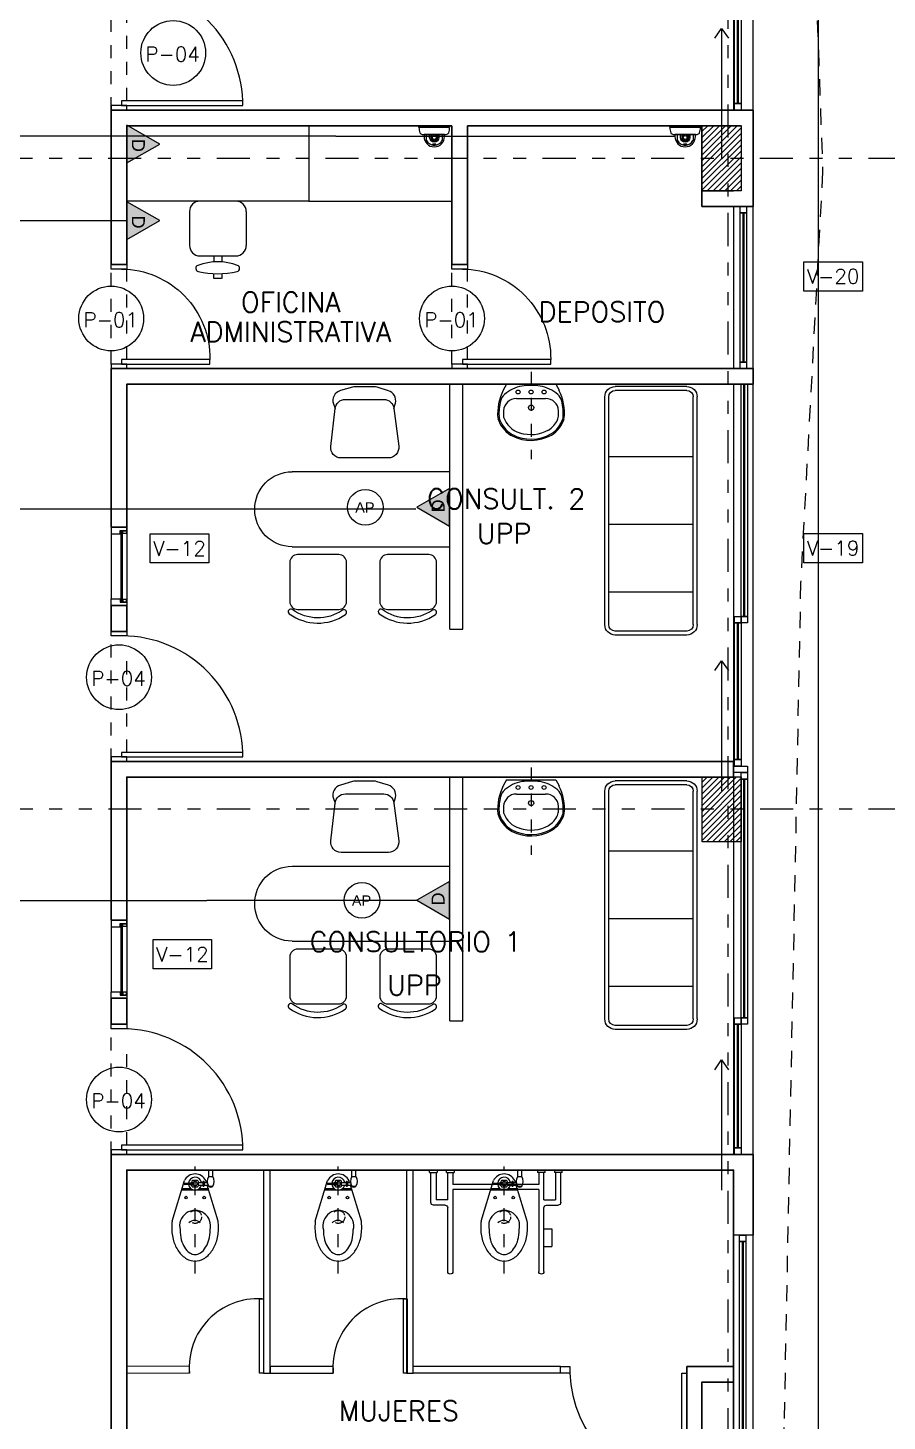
# Model space of a CAD drawing. Header units: millimetres. Extents: x 2056 to 4470, y 1400 to 3101.
# Drawn here: x 2177.73 to 2184.34, y 1528.61 to 1539.32 of the extents above; entities that cross this region are included whole.
import ezdxf
from ezdxf.enums import TextEntityAlignment as Align

# ---------------------------------------------------------------- set-up
doc = ezdxf.new("R2010")
doc.units = ezdxf.units.MM
for name, pattern in [('DASHED', [0.75, 0.5, -0.25]), ('DIVIDE', [31.75, 12.7, -6.35, 0, -6.35, 0, -6.35]), ('HIDDEN', [9.525, 6.35, -3.175]), ('HIDDEN2', [0.1875, 0.125, -0.0625])]:
    doc.linetypes.add(name, pattern=pattern)
for name, color, linetype in [('0-PROYECCION', 8, 'HIDDEN2'), ('A-253', 253, 'Continuous'), ('A-ANNO-DIMS-GRID', 195, 'Continuous'), ('A-ANNO-DOOR', 134, 'Continuous'), ('A-ANNO-GLAZ', 124, 'Continuous'), ('A-ANNO-TEXT', 190, 'Continuous'), ('A-COLS', 6, 'Continuous'), ('A-COLS-HTCH', 8, 'Continuous'), ('A-DOOR', 154, 'Continuous'), ('A-FURN', 252, 'Continuous'), ('A-FURN-FIXD', 8, 'Continuous'), ('A-GLAZ', 5, 'Continuous'), ('A-GRID-COLS', 75, 'DIVIDE'), ('A-PROY', 15, 'HIDDEN'), ('A-WALL-SILL', 205, 'Continuous'), ('AreasTrabajo', 90, 'Continuous'), ('Cableado', 134, 'Continuous'), ('Camara', 11, 'Continuous')]:
    doc.layers.add(name, color=color, linetype=linetype)
doc.layers.add('A-WALL', color=16, linetype='Continuous', lineweight=30)
doc.styles.add('COTAS', font='romans.shx', dxfattribs={"width": 0.7})
doc.styles.add('NUEVO', font='SIMPLEX')
doc.styles.add('ROMANS', font='romans')
doc.styles.get("Standard").update_dxf_attribs({"font": 'arial.ttf'})
doc.dimstyles.new('DIM75', dxfattribs={"dimtxt": 0.15, "dimasz": 0.075, "dimexe": 0, "dimexo": 0, "dimgap": 0.075, "dimtad": 1, "dimzin": 1, "dimdsep": 46, "dimtxsty": 'COTAS', "dimblk": 'ARCHTICK', "dimcen": 0, "dimse1": 1, "dimse2": 1, "dimclrd": 8, "dimclre": 8, "dimclrt": 54, "dimaunit": 1, "dimazin": 0, "dimtfac": 1, "dimtix": 1, "dimtmove": 1, "dimatfit": 3, "dimldrblk": 'DOT', "dimfxl": 1, "dimtvp": 1.75, "dimtolj": 1, "dimtzin": 4, "dimarcsym": 0})

# ---------------------------------------------------------------- blocks, each defined once
blk = doc.blocks.new('Lnov734p')
for p, q in [((-0.19, 0), (-0.215, -0.046)), ((-0.19, 0), (0.19, 0)), ((0.19, 0), (0.215, -0.046)), ((-0.112, -0.11), (0.112, -0.11)), ((-0.158, -0.391), (-0.146, -0.397)), ((-0.153, -0.382), (-0.142, -0.388))]:
    blk.add_line(p, q)
for centre, radius in [((-0.1, -0.06), 0.015), ((0, -0.06), 0.015), ((0.1, -0.06), 0.015), ((0, -0.18), 0.02)]:
    blk.add_circle(centre, radius)
for centre, radius, start, end in [((0.14, -0.225), 0.397, 153.2366, 185.1908), ((-0.139, -0.155), 0.1, 131.0686, 165.7987), ((-0.018, -0.293), 0.284, 100.6374, 131.0686), ((0, -0.586), 0.576, 82.9944, 97.0056), ((0.018, -0.293), 0.284, 48.9314, 79.3626), ((0.139, -0.155), 0.1, 14.2013, 48.9314), ((-0.14, -0.225), 0.397, 354.8092, 26.7634), ((0.14, -0.225), 0.387, 165.7987, 183.085), ((-0.112, -0.21), 0.1, 90, 176.5875), ((0.14, -0.225), 0.352, 176.5875, 184.6254), ((0.112, -0.21), 0.1, 3.4125, 90), ((-0.14, -0.225), 0.352, 358.2317, 3.4125), ((-0.14, -0.225), 0.387, 354.8092, 14.2013), ((-0.04, -0.2), 0.224, 196.2861, 238.2877), ((-0.147, -0.24), 0.1, 183.085, 200.7802), ((-0.04, -0.2), 0.214, 200.7802, 238.2877), ((-0.04, -0.2), 0.179, 197.3522, 254.7067), ((0.04, -0.2), 0.179, 301.7123, 335.4879), ((0.04, -0.2), 0.214, 301.7123, 343.7139), ((0.04, -0.2), 0.224, 301.7123, 343.7139), ((0.112, -0.233), 0.1, 335.4879, 358.2317), ((0, -0.111), 0.321, 242.8748, 299.3617), ((0, -0.111), 0.311, 242.8748, 299.3617), ((0, -0.111), 0.276, 251.4503, 299.3617)]:
    blk.add_arc(centre, radius, start, end)
at = {"layer": 'A-PROY', "ltscale": 0.01}
blk.add_lwpolyline([(0, 0.095), (0, -0.577)], dxfattribs=at)
blk = doc.blocks.new('CAMIL')
for p, q in [((-0.08, 0.355), (-1.83, 0.355)), ((-0.08, 0.325), (-1.83, 0.325)), ((-1.37, -0.325), (-1.37, 0.325)), ((-0.85, -0.325), (-0.85, 0.325)), ((-0.33, -0.325), (-0.33, 0.325)), ((-1.91, -0.275), (-1.91, 0.275)), ((-1.88, -0.275), (-1.88, 0.275)), ((-0.03, -0.275), (-0.03, 0.275)), ((0, -0.275), (0, 0.275)), ((-0.08, -0.325), (-1.83, -0.325)), ((-0.08, -0.355), (-1.83, -0.355))]:
    blk.add_line(p, q)
for centre, radius, start, end in [((-1.83, 0.275), 0.08, 90, 180), ((-1.83, 0.275), 0.05, 90, 180), ((-0.08, 0.275), 0.08, 0, 90), ((-0.08, 0.275), 0.05, 0, 90), ((-1.83, -0.275), 0.08, 180, 270), ((-1.83, -0.275), 0.05, 180, 270), ((-0.08, -0.275), 0.05, 270, 0), ((-0.08, -0.275), 0.08, 270, 0)]:
    blk.add_arc(centre, radius, start, end)
blk = doc.blocks.new('ESBOX')
for p, q in [((0, 0), (0, 1.212)), ((0.575, 1.212), (0.575, 0)), ((0.575, 0), (0, 0))]:
    blk.add_line(p, q)
for points, elevation in [([(0.636, 1.17, -0.414214), (0.696, 1.23), (0.997, 1.23, -0.414214), (1.057, 1.17), (1.057, 0.854, -0.414214), (0.997, 0.794), (0.696, 0.794, -0.414214), (0.636, 0.854)], -0.455), ([(1.096, 0.802, -1), (1.063, 0.825, 0.321147), (1.058, 1.21, -1), (1.09, 1.234, -0.321147)], -0.455), ([(-0.557, 0.652), (-0.557, 0.508, 0.378723), (-0.487, 0.429), (-0.197, 0.393, 0.450618), (-0.107, 0.472), (-0.107, 0.836, 0.448183), (-0.196, 0.915), (-0.486, 0.882, 0.381041), (-0.557, 0.803)], -1.049), ([(0.636, 0.478, -0.414214), (0.696, 0.538), (0.997, 0.538, -0.414214), (1.057, 0.478), (1.057, 0.162, -0.414214), (0.997, 0.102), (0.696, 0.102, -0.414214), (0.636, 0.162)], -0.455), ([(1.096, 0.11, -1), (1.063, 0.133, 0.321147), (1.058, 0.519, -1), (1.09, 0.542, -0.321147)], -0.455)]:
    blk.add_lwpolyline(points, format="xyb", close=True, dxfattribs=dict(elevation=elevation))
at = {"elevation": -1.049}
blk.add_lwpolyline([(-0.487, 0.429), (-0.529, 0.418, -0.396228), (-0.624, 0.472), (-0.651, 0.559, -0.075881), (-0.655, 0.583), (-0.655, 0.726, -0.070116), (-0.652, 0.748), (-0.625, 0.841, -0.429508), (-0.522, 0.895), (-0.486, 0.882)], format="xyb", dxfattribs=at)
blk.add_arc((0.287, 1.212), 0.288, 0, 180)
blk = doc.blocks.new('PUERTA1.00 CM-PL')
at = {"color": 251, "linetype": 'DASHED', "ltscale": 0.2}
for p, q in [((0, 0), (0.9, 0)), ((0.07, -0.12), (0.865, -0.12))]:
    blk.add_line(p, q, dxfattribs=at)
for points in [[(1, -0.12), (0.965, -0.12), (0.965, 0), (1, 0), (1, -0.12)], [(0, -0.12), (0.035, -0.12), (0.035, 0), (0, 0), (0, -0.12)], [(0.035, -1.011), (0.07, -1.011), (0.07, -0.08), (0.035, -0.08), (0.035, -1.011)]]:
    blk.add_lwpolyline(points)
blk.add_arc((0.034, -0.08), 0.932, 272.2234, 2.433)
blk = doc.blocks.new('PUERTA80 CM-PL')
at = {"color": 251, "linetype": 'DASHED', "ltscale": 0.2}
for p, q in [((-0.035, -0.015), (-0.765, -0.015)), ((-0.07, -0.135), (-0.765, -0.135))]:
    blk.add_line(p, q, dxfattribs=at)
for points in [[(-0.8, -0.135), (-0.765, -0.135), (-0.765, -0.015), (-0.8, -0.015), (-0.8, -0.135)], [(-0.035, -0.774), (-0.07, -0.774), (-0.07, -0.095), (-0.035, -0.095), (-0.035, -0.774)], [(0, -0.135), (-0.035, -0.135), (-0.035, -0.015), (0, -0.015), (0, -0.135)]]:
    blk.add_lwpolyline(points)
blk.add_arc((-0.079, -0.088), 0.686, 180.5944, 270.7265)
blk = doc.blocks.new('MISNU')
for p, q in [((-0.25, 0.018), (-0.25, 0.108)), ((-0.23, 0.128), (0, 0.128)), ((0, 0.138), (0, 0.078)), ((0, 0.138), (0.02, 0.138)), ((0, 0.138), (0, 0.078)), ((-0.567, -0.001), (-0.567, 0.059)), ((-0.432, 0.059), (-0.567, 0.059)), ((-0.432, -0.001), (-0.432, 0.059)), ((0, 0.088), (-0.21, 0.088)), ((-0.21, -0.002), (-0.21, 0.088)), ((0.02, 0.078), (0, 0.078)), ((0, 0.008), (0, -0.052)), ((0, 0.008), (0.02, 0.008)), ((0, 0.008), (0, -0.052)), ((-0.76, -0.002), (-0.27, -0.002)), ((-0.13, -0.042), (-0.76, -0.042)), ((-0.13, -0.042), (-0.56, -0.042)), ((-0.21, -0.002), (0, -0.002)), ((-0.13, -0.042), (-0.13, -0.702)), ((0, -0.042), (-0.09, -0.042)), ((-0.09, -0.042), (-0.09, -0.702)), ((0.02, -0.052), (0, -0.052)), ((-0.13, -0.702), (-0.76, -0.702)), ((-0.76, -0.742), (-0.27, -0.742)), ((-0.13, -0.702), (-0.56, -0.702)), ((-0.21, -0.742), (-0.21, -0.832)), ((-0.21, -0.742), (0, -0.742)), ((0, -0.702), (-0.09, -0.702)), ((0, -0.752), (0, -0.692)), ((0, -0.752), (0, -0.692)), ((0.02, -0.692), (0, -0.692)), ((-0.25, -0.762), (-0.25, -0.852)), ((0, -0.832), (-0.21, -0.832)), ((0, -0.752), (0.02, -0.752)), ((0, -0.882), (0, -0.822)), ((0, -0.882), (0, -0.822)), ((0.02, -0.822), (0, -0.822)), ((-0.23, -0.872), (0, -0.872)), ((0, -0.882), (0.02, -0.882))]:
    blk.add_line(p, q)
for centre, start, end in [((-0.23, 0.108), 90, 180), ((-0.27, 0.018), 270, 360), ((-0.76, -0.022), 90, 270), ((-0.76, -0.722), 90, 270), ((-0.27, -0.762), 0, 90), ((-0.23, -0.852), 180, 270)]:
    blk.add_arc(centre, 0.02, start, end)
blk = doc.blocks.new('N-PUE')
blk.add_circle((0, 0), 0.00332)
at = {"style": 'NUEVO'}
blk.add_attdef('PUE', text='', height=0.0015, dxfattribs=at).set_placement((-0.00006, -0.00013), align=Align.MIDDLE)
blk = doc.blocks.new('V')
blk.add_lwpolyline([(-0.003, -0.003), (-0.003, 0), (0.003, 0), (0.003, -0.003)], close=True)
at = {"style": 'NUEVO', "flags": 4}
blk.add_attdef('VEN', text='', height=0.0015, dxfattribs=at).set_placement((0, -0.0015), align=Align.MIDDLE)
blk = doc.blocks.new('_ArchTick')
at = {"color": 0, "linetype": 'ByBlock', "const_width": 0.15}
blk.add_lwpolyline([(-0.5, -0.5), (0.5, 0.5)], dxfattribs=at)
blk = doc.blocks.new('lote')
at = {"layer": '0-PROYECCION'}
blk.add_lwpolyline([(28.221, 54.476), (28.818, 37.127), (28.646, 33.967), (28.512, 27.473), (28.196, 12.156)], dxfattribs=at)
blk = doc.blocks.new('FLUXOMET')
at = {"linetype": 'DASHED', "ltscale": 0.2}
blk.add_line((-0.135, -0.794), (-0.135, 0.026), dxfattribs=at)
for p, q in [((-0.03, -0.05), (-0.03, 0)), ((0, -0.05), (0, 0)), ((-0.312, -0.393), (-0.217, -0.08)), ((-0.218, -0.1), (-0.169, -0.102)), ((-0.169, -0.095), (-0.169, -0.115)), ((-0.169, -0.095), (-0.16, -0.095)), ((-0.11, -0.095), (-0.075, -0.095)), ((-0.075, -0.09), (-0.075, -0.121)), ((-0.065, -0.09), (-0.065, -0.121)), ((-0.065, -0.095), (-0.041, -0.095)), ((-0.048, -0.095), (-0.053, -0.08)), ((-0.03, -0.05), (0, -0.05)), ((-0.165, -0.145), (-0.24, -0.145)), ((-0.03, -0.155), (-0.24, -0.155)), ((-0.218, -0.11), (-0.169, -0.108)), ((-0.169, -0.115), (-0.16, -0.115)), ((-0.11, -0.115), (-0.075, -0.115)), ((-0.03, -0.145), (-0.105, -0.145)), ((-0.065, -0.115), (-0.035, -0.115)), ((0.042, -0.393), (-0.042, -0.115)), ((-0.03, -0.124), (0, -0.124))]:
    blk.add_line(p, q)
for points in [[(-0.11, -0.12), (-0.11, -0.09, 0.414214), (-0.12, -0.08), (-0.15, -0.08, 0.414214), (-0.16, -0.09), (-0.16, -0.12, 0.414214), (-0.15, -0.13), (-0.12, -0.13, 0.414214)], [(-0.12, -0.11), (-0.12, -0.1, 0.414214), (-0.13, -0.09), (-0.14, -0.09, 0.414214), (-0.15, -0.1), (-0.15, -0.11, 0.414214), (-0.14, -0.12), (-0.13, -0.12, 0.414214)]]:
    blk.add_lwpolyline(points, format="xyb", close=True)
for points in [[(-0.312, -0.393, 0.031557), (-0.315, -0.44, 0.069931), (-0.301, -0.543, 0.08175), (-0.262, -0.624, 0.106924), (-0.2, -0.682, 0.135616), (-0.135, -0.7, 0.135616), (-0.07, -0.682, 0.106924), (-0.008, -0.624, 0.08175), (0.031, -0.543, 0.069931), (0.045, -0.44, 0.069931)], [(0.045, -0.44, 0.031557), (0.042, -0.393, 0.08175)], [(-0.25, -0.46, 0.061489), (-0.241, -0.536, 0.074798), (-0.216, -0.594, 0.106998), (-0.176, -0.637, 0.151173), (-0.135, -0.65, 0.151173), (-0.094, -0.637, 0.106998), (-0.054, -0.594, 0.074798), (-0.029, -0.536, 0.061489), (-0.02, -0.46, 0.061489)]]:
    blk.add_lwpolyline(points, format="xyb")
for centre in [(-0.205, -0.212), (-0.065, -0.212)]:
    blk.add_circle(centre, 0.01)
at = {"linetype": 'DASHED', "ltscale": 0.05}
blk.add_circle((-0.135, -0.36), 0.05, dxfattribs=at)
for centre, radius, start, end in [((-0.208, -0.105), 0.0105, 151.4318, 208.5682), ((-0.135, -0.123), 0.0927, 27.4359, 152.5641), ((-0.135, -0.105), 0.05, 11.537, 175.6272), ((-0.07, -0.093), 0.00585, 31.3137, 148.6863), ((0.022, -0.087), 0.0641, 144.6703, 215.3297), ((-0.052, -0.087), 0.0641, 324.6703, 35.3297), ((-0.135, -0.105), 0.05, 184.3728, 348.463), ((-0.07, -0.118), 0.00585, 211.3137, 328.6863), ((-0.015, -0.112), 0.019, 217.7739, 322.2261), ((-0.135, -0.429), 0.119, 344.9524, 195.0476), ((-0.139, -0.447), 0.0596, 42.88, 137.12)]:
    blk.add_arc(centre, radius, start, end)
blk = doc.blocks.new('EJES 2 P')
at = {"layer": 'A-COLS-HTCH'}
h = blk.add_hatch(dxfattribs=at)
h.set_pattern_fill('ANSI31', color=256, scale=0.01, style=0)
h.set_pattern_definition([(45, (-989025.667623, -1733121.89575), (-0.02245064030267, 0.02245064030267), [])])
h.paths.add_polyline_path([(22.583, 24.301), (22.883, 24.301), (22.883, 23.801), (22.583, 23.801)])
h = blk.add_hatch(dxfattribs=at)
h.set_pattern_fill('ANSI31', color=256, scale=0.01, style=0)
h.set_pattern_definition([(45, (-989025.667417, -1733126.89575), (-0.02245064030267, 0.02245064030267), [])])
h.paths.add_polyline_path([(22.584, 19.296), (22.884, 19.296), (22.884, 18.796), (22.584, 18.796)])
at = {"layer": 'A-COLS'}
for points in [[(22.583, 24.301), (22.883, 24.301), (22.883, 23.801), (22.583, 23.801)], [(22.584, 19.296), (22.884, 19.296), (22.884, 18.796), (22.584, 18.796)]]:
    blk.add_lwpolyline(points, close=True, dxfattribs=at)
at = {"layer": 'A-GRID-COLS', "lineweight": 9, "ltscale": 0.02}
blk.add_line((22.783, -0.004), (22.783, 37.109), dxfattribs=at)
for points in [[(-0.352, 24.051), (24.846, 24.051)], [(-0.351, 19.051), (24.847, 19.051)]]:
    blk.add_lwpolyline(points, dxfattribs=at)
blk = doc.blocks.new('silla')
for p, q in [((-0.03, 0.557), (-0.03, 0.594)), ((-0.029, 0.594), (0.032, 0.594)), ((0.03, 0.594), (0.03, 0.557)), ((-0.03, 0.421), (-0.03, 0.467)), ((0.03, 0.421), (0.03, 0.466)), ((-0.218, 0.08), (-0.218, 0.341)), ((0.138, 0.421), (-0.138, 0.421)), ((0.218, 0.08), (0.218, 0.341)), ((-0.138, 0), (0.138, 0))]:
    blk.add_line(p, q)
for centre, radius, start, end in [((-0.142, 0.517), 0.025, 103.0026, 249.3244), ((0.001, -0.106), 0.664, 76.9974, 103.0026), ((-0.078, 0.523), 0.03, 97.14896172513622, 97.14897484650807), ((0.145, 0.517), 0.025, 290.6756, 76.9974), ((0.001, 0.898), 0.432, 249.3244, 290.6756), ((-0.138, 0.341), 0.08, 90, 180), ((0.138, 0.341), 0.08, 0, 90), ((-0.138, 0.08), 0.08, 180, 270), ((0.138, 0.08), 0.08, 270, 0)]:
    blk.add_arc(centre, radius, start, end)
blk = doc.blocks.new('Toma Doble')
at = {"layer": 'AreasTrabajo'}
h = blk.add_hatch(color=256, dxfattribs=at)
h.dxf.hatch_style = 1
h.paths.add_polyline_path([(0, 0.168), (-0.145, -0.084), (0.145, -0.084)])
blk.add_lwpolyline([(0.145, -0.084), (0, 0.168), (-0.145, -0.084)], close=True, dxfattribs=at)
at = {"layer": 'AreasTrabajo', "color": 7, "true_color": 0xffffff, "insert": (-0.04, 0.054), "char_height": 0.1, "attachment_point": 1}
blk.add_mtext_dynamic_manual_height_columns('D', width=0.2, gutter_width=12.5, heights=[0], dxfattribs=at)
blk = doc.blocks.new('AP')
at = {"layer": 'AreasTrabajo'}
blk.add_circle((0, 0), 0.137, dxfattribs=at)
at = {"layer": 'AreasTrabajo', "insert": (-0.078, 0.038, 0.229), "char_height": 0.08, "attachment_point": 1}
blk.add_mtext_dynamic_manual_height_columns('AP', width=0.14673, gutter_width=12.5, heights=[0], dxfattribs=at)
blk = doc.blocks.new('Camara-B')
at = {"layer": 'Camara'}
for points in [[(-0.0297, 0.0145), (-0.0298, 0.016), (0.0293, 0.016), (0.0292, 0.0145)], [(0.0292, 0.0145), (0.0292, 0.0143), (-0.0297, 0.0143), (-0.0297, 0.0145)]]:
    blk.add_lwpolyline(points, close=True, dxfattribs=at)
for points in [[(-0.0297, 0.0139, 0.072126), (-0.0279, 0.0033, 0.171597), (-0.0271, 0.0023, 0.084432), (-0.022, 0.0001, 0.060784), (-0.0216, 0), (0.021, 0, 0.060784), (0.0215, 0.0001, 0.084432), (0.0266, 0.0023, 0.171597), (0.0274, 0.0033, 0.072126), (0.0292, 0.0139)], [(-0.0199, 0), (-0.0199, -0.0037, 1), (0.0194, -0.0037), (0.0194, 0)], [(-0.015, -0.011, 0.641525), (0.0145, -0.011), (0.0155, -0.0107), (0.0155, 0), (0.0087, 0), (0.0087, -0.0054, -1), (-0.0092, -0.0054), (-0.0092, 0), (-0.016, 0), (-0.016, -0.0107)], [(-0.0067, 0), (-0.0067, -0.0054, 1), (0.0062, -0.0054), (0.0062, 0), (0.0058, 0), (0.0058, -0.0054, -1), (-0.0063, -0.0054), (-0.0063, 0)], [(0.0029, -0.0006), (0.0029, -0.0008, -0.541232), (0.0027, -0.0009, 0.302819), (-0.0033, -0.0009, -0.541232), (-0.0034, -0.0008), (-0.0034, -0.0006, 3.288548)], [(0.0027, -0.0189, 1), (0.0027, -0.0184), (-0.0032, -0.0184, 1), (-0.0032, -0.0189)], [(0.0021, -0.0194, 1), (0.0021, -0.019), (-0.0026, -0.019, 1), (-0.0026, -0.0194)], [(0.0015, -0.02, 1), (0.0015, -0.0195), (-0.002, -0.0195, 1), (-0.002, -0.02)]]:
    blk.add_lwpolyline(points, format="xyb", close=True, dxfattribs=at)
blk.add_circle((-0.0003, -0.0055), 0.00358, dxfattribs=at)

msp = doc.modelspace()

# ---------------------------------------------------------------- linework, layer by layer
at = {"layer": 'A-ANNO-GLAZ', "ltscale": 1.5, "elevation": 0.229}
for points in [[(2183.217, 1539.686), (2183.217, 1538.736), (2183.167, 1538.736), (2183.167, 1539.686), (2183.217, 1539.686)], [(2183.26, 1537.896), (2183.26, 1536.749), (2183.21, 1536.749), (2183.21, 1537.896), (2183.26, 1537.896)], [(2183.237, 1536.579), (2183.237, 1534.794), (2183.247, 1534.794), (2183.247, 1536.579), (2183.237, 1536.579)], [(2183.217, 1534.744), (2183.217, 1533.694), (2183.167, 1533.694), (2183.167, 1534.744), (2183.217, 1534.744)], [(2183.225, 1529.989), (2183.225, 1523.88), (2183.235, 1523.88), (2183.235, 1529.989), (2183.225, 1529.989)]]:
    msp.add_lwpolyline(points, dxfattribs=at)
for points in [[(2183.197, 1538.736), (2183.197, 1539.686), (2183.187, 1539.686), (2183.187, 1538.736)], [(2183.217, 1538.736), (2183.217, 1538.686), (2183.167, 1538.686), (2183.167, 1538.736)], [(2183.24, 1536.749), (2183.24, 1537.896), (2183.23, 1537.896), (2183.23, 1536.749)], [(2183.26, 1536.749), (2183.26, 1536.699), (2183.21, 1536.699), (2183.21, 1536.749)], [(2183.267, 1536.579), (2183.267, 1534.794), (2183.217, 1534.794), (2183.217, 1536.579)], [(2183.217, 1536.579), (2183.217, 1536.579), (2183.267, 1536.579), (2183.267, 1536.579)], [(2183.217, 1534.794), (2183.217, 1534.744), (2183.167, 1534.744), (2183.167, 1534.794)], [(2183.267, 1534.794), (2183.267, 1534.744), (2183.217, 1534.744), (2183.217, 1534.794)], [(2183.197, 1533.694), (2183.197, 1534.744), (2183.187, 1534.744), (2183.187, 1533.694)], [(2183.217, 1533.694), (2183.217, 1533.644), (2183.167, 1533.644), (2183.167, 1533.694)], [(2183.205, 1529.989), (2183.205, 1530.039), (2183.255, 1530.039), (2183.255, 1529.989)], [(2183.255, 1529.989), (2183.255, 1523.88), (2183.205, 1523.88), (2183.205, 1529.989)]]:
    msp.add_lwpolyline(points, close=True, dxfattribs=at)
at = {"layer": 'A-ANNO-GLAZ', "ltscale": 1.5}
for points in [[(2183.26, 1537.946), (2183.26, 1537.896), (2183.21, 1537.896), (2183.21, 1537.946)], [(2183.267, 1533.644), (2183.267, 1533.594), (2183.16, 1533.594), (2183.16, 1533.644)], [(2183.217, 1533.544), (2183.217, 1533.594), (2183.267, 1533.594), (2183.267, 1533.544)], [(2183.267, 1533.544), (2183.267, 1531.709), (2183.217, 1531.709), (2183.217, 1533.544)], [(2183.217, 1531.709), (2183.217, 1531.659), (2183.167, 1531.659), (2183.167, 1531.709)], [(2183.267, 1531.709), (2183.267, 1531.659), (2183.217, 1531.659), (2183.217, 1531.709)], [(2183.197, 1530.709), (2183.197, 1531.659), (2183.187, 1531.659), (2183.187, 1530.709)], [(2183.217, 1530.709), (2183.217, 1530.659), (2183.167, 1530.659), (2183.167, 1530.709)]]:
    msp.add_lwpolyline(points, close=True, dxfattribs=at)
for points in [[(2183.237, 1533.544), (2183.237, 1531.709), (2183.247, 1531.709), (2183.247, 1533.544), (2183.237, 1533.544)], [(2183.217, 1531.659), (2183.217, 1530.709), (2183.167, 1530.709), (2183.167, 1531.659), (2183.217, 1531.659)]]:
    msp.add_lwpolyline(points, dxfattribs=at)
at = {"layer": 'A-FURN'}
for p, q in [((2180.978, 1534.697), (2180.978, 1536.579, 0.229)), ((2181.078, 1534.697), (2181.078, 1536.579, 0.229)), ((2180.978, 1531.687), (2180.978, 1533.559)), ((2181.078, 1531.687), (2181.078, 1533.559))]:
    msp.add_line(p, q, dxfattribs=at)
at = {"layer": 'A-FURN', "elevation": 0.229}
for points in [[(2178.495, 1537.986), (2178.495, 1538.566), (2179.895, 1538.566), (2179.895, 1537.986)], [(2179.895, 1537.986), (2180.995, 1537.986), (2180.995, 1538.566), (2179.895, 1538.566)], [(2179.546, 1530.539), (2179.546, 1528.979), (2179.596, 1528.979), (2179.596, 1530.539)], [(2180.646, 1530.539), (2180.646, 1528.979), (2180.696, 1528.979), (2180.696, 1530.539)]]:
    msp.add_lwpolyline(points, close=True, dxfattribs=at)
at = {"layer": 'A-FURN'}
for points, elevation in [([(2180.978, 1534.697), (2181.078, 1534.697)], 0), ([(2180.978, 1531.687), (2181.078, 1531.687)], 0), ([(2179.546, 1528.979), (2179.516, 1528.979), (2179.516, 1529.549), (2179.546, 1529.549), (2179.546, 1528.979)], 0.229), ([(2180.651, 1528.979), (2180.621, 1528.979), (2180.621, 1529.549), (2180.651, 1529.549), (2180.651, 1528.979)], 0.229), ([(2178.495, 1528.979), (2178.976, 1528.981), (2178.976, 1529.031), (2178.495, 1529.029), (2178.495, 1528.979)], 0.229), ([(2179.596, 1528.979), (2180.081, 1528.979), (2180.081, 1529.029), (2179.596, 1529.029), (2179.596, 1528.979)], 0.229), ([(2181.829, 1529.029), (2180.696, 1529.029), (2180.696, 1529.029)], 0.229), ([(2181.901, 1528.979), (2181.829, 1528.979), (2181.829, 1529.029), (2181.901, 1529.029), (2181.901, 1528.979)], 0.229), ([(2181.829, 1528.979), (2180.696, 1528.979), (2180.696, 1528.979)], 0.229), ([(2182.801, 1528.979), (2182.801, 1528.066), (2182.761, 1528.066), (2182.761, 1528.979), (2182.801, 1528.979)], 0.229)]:
    msp.add_lwpolyline(points, dxfattribs=dict(at, elevation=elevation))
for centre, radius, start, end in [((2179.499, 1529.025, 0.229), 0.524, 86.4223, 185.1054), ((2180.604, 1529.025, 0.229), 0.524, 86.4223, 185.1054), ((2182.864, 1529.025, 0.229), 0.965, 182.777, 263.8353)]:
    msp.add_arc(centre, radius, start, end, dxfattribs=at)
at = {"layer": 'A-GLAZ'}
for p, q in [((2178.375, 1535.429, 0.229), (2178.375, 1534.929, 0.229)), ((2178.495, 1535.479, 0.229), (2178.495, 1534.904, 0.229)), ((2178.495, 1532.459), (2178.495, 1531.884)), ((2178.375, 1532.409), (2178.375, 1531.909))]:
    msp.add_line(p, q, dxfattribs=at)
at = {"layer": 'A-GLAZ', "elevation": 0.229}
for points in [[(2178.495, 1535.479), (2178.375, 1535.479), (2178.375, 1535.429), (2178.444, 1535.429), (2178.444, 1535.454), (2178.495, 1535.454)], [(2178.462, 1534.91), (2178.462, 1535.451), (2178.448, 1535.451), (2178.448, 1534.91)], [(2178.465, 1535.432), (2178.465, 1535.451), (2178.493, 1535.451), (2178.493, 1535.432)], [(2178.495, 1534.904), (2178.495, 1534.879), (2178.375, 1534.879), (2178.375, 1534.929), (2178.444, 1534.929), (2178.444, 1534.904)], [(2178.465, 1534.925), (2178.465, 1534.906), (2178.493, 1534.906), (2178.493, 1534.925)]]:
    msp.add_lwpolyline(points, close=True, dxfattribs=at)
at = {"layer": 'A-GLAZ'}
for points in [[(2178.495, 1532.459), (2178.375, 1532.459), (2178.375, 1532.409), (2178.444, 1532.409), (2178.444, 1532.434), (2178.495, 1532.434)], [(2178.462, 1531.89), (2178.462, 1532.431), (2178.448, 1532.431), (2178.448, 1531.89)], [(2178.465, 1532.412), (2178.465, 1532.431), (2178.493, 1532.431), (2178.493, 1532.412)], [(2178.495, 1531.884), (2178.495, 1531.859), (2178.375, 1531.859), (2178.375, 1531.909), (2178.444, 1531.909), (2178.444, 1531.884)], [(2178.465, 1531.905), (2178.465, 1531.886), (2178.493, 1531.886), (2178.493, 1531.905)]]:
    msp.add_lwpolyline(points, close=True, dxfattribs=at)
at = {"layer": 'A-PROY', "ltscale": 0.01}
msp.add_lwpolyline([(2183.31, 1550.892), (2183.81, 1550.892), (2183.81, 1518.346), (2183.81, 1518.346)], dxfattribs=at)
at = {"layer": 'A-WALL', "elevation": 0.229}
for points in [[(2180.995, 1538.566), (2178.495, 1538.566), (2178.495, 1537.499), (2178.375, 1537.499), (2178.375, 1538.686), (2183.31, 1538.686), (2183.31, 1538.566), (2183.31, 1538.566), (2183.31, 1538.686)], [(2180.995, 1538.566), (2180.995, 1537.499), (2181.115, 1537.499), (2181.115, 1538.566)], [(2183.217, 1538.566), (2183.217, 1538.566), (2181.115, 1538.566)], [(2182.917, 1538.264), (2182.917, 1538.066), (2183.16, 1538.066)], [(2183.31, 1536.579), (2178.495, 1536.579), (2178.495, 1535.479), (2178.375, 1535.479), (2178.375, 1536.699), (2178.375, 1536.699), (2178.375, 1536.699)], [(2178.375, 1536.699), (2178.375, 1536.699), (2183.31, 1536.699), (2183.31, 1536.579)], [(2178.375, 1534.679), (2178.375, 1534.879), (2178.495, 1534.879), (2178.495, 1534.679), (2178.375, 1534.679)], [(2183.16, 1533.559), (2178.495, 1533.559), (2178.495, 1532.459), (2178.375, 1532.459), (2178.375, 1533.679), (2183.16, 1533.679), (2183.16, 1533.559)], [(2178.375, 1524.89), (2178.375, 1530.659), (2183.31, 1530.659), (2183.31, 1530.039)], [(2182.917, 1526.879), (2183.16, 1526.879), (2183.16, 1530.539), (2178.495, 1530.539), (2178.495, 1524.77), (2178.495, 1524.77), (2178.375, 1524.77), (2178.375, 1524.77), (2178.125, 1524.77)], [(2182.801, 1526.879), (2182.801, 1528.709), (2182.801, 1529.029), (2183.16, 1529.029)], [(2183.16, 1528.909), (2182.917, 1528.909), (2182.917, 1526.879)]]:
    msp.add_lwpolyline(points, dxfattribs=at)
at = {"layer": 'A-WALL'}
for points in [[(2182.917, 1538.066), (2182.917, 1537.946), (2183.31, 1537.946), (2183.31, 1538.686)], [(2182.917, 1538.131), (2182.917, 1538.566), (2183.16, 1538.566)], [(2178.375, 1531.659), (2178.375, 1531.859), (2178.495, 1531.859), (2178.495, 1531.659), (2178.375, 1531.659)]]:
    msp.add_lwpolyline(points, dxfattribs=at)
at = {"layer": 'A-WALL-SILL'}
for points in [[(2183.31, 1550.892), (2183.81, 1550.892), (2183.81, 1522.986), (2183.31, 1522.986)], [(2183.16, 1538.686), (2183.31, 1538.686), (2183.31, 1550.422), (2183.16, 1550.422), (2183.16, 1538.686)]]:
    msp.add_lwpolyline(points, dxfattribs=at)
at = {"layer": 'A-WALL-SILL', "elevation": 0.229}
msp.add_lwpolyline([(2183.16, 1536.699), (2183.31, 1536.699), (2183.31, 1537.946), (2183.16, 1537.946), (2183.16, 1536.699)], dxfattribs=at)
for points in [[(2183.31, 1530.659), (2183.31, 1536.579), (2183.16, 1536.579), (2183.16, 1530.659)], [(2183.31, 1523.83), (2183.31, 1530.039), (2183.16, 1530.039), (2183.16, 1523.83)]]:
    msp.add_lwpolyline(points, close=True, dxfattribs=at)
at = {"layer": 'Cableado', "lineweight": 30}
for p, q in [((2171.132, 1538.494, 0.229), (2182.709, 1538.483)), ((2178.496, 1537.836, 0.229), (2171.133, 1537.83)), ((2180.718, 1535.622), (2171.135, 1535.613)), ((2180.724, 1532.612), (2171.138, 1532.603))]:
    msp.add_line(p, q, dxfattribs=at)

# ---------------------------------------------------------------- block references
at = {"layer": 'A-253', "rotation": 0.05004741709467889}
msp.add_blockref('lote', (2155.059, 1501.062), dxfattribs=at)
at = {"layer": 'A-ANNO-DIMS-GRID'}
msp.add_blockref('EJES 2 P', (2160.334, 1514.265), dxfattribs=at)
at = {"layer": 'A-ANNO-DOOR'}
ref = msp.add_blockref('N-PUE', (2178.852, 1539.125), dxfattribs=dict(at, xscale=75, yscale=75, zscale=75))
ref.add_attrib('PUE', 'P-04', dxfattribs={"layer": '0', "color": 0, "height": 0.1125, "style": 'NUEVO'}).set_placement((2178.847, 1539.115), align=Align.MIDDLE)
ref = msp.add_blockref('N-PUE', (2178.375, 1537.084, 0.229), dxfattribs=dict(at, xscale=75, yscale=75, zscale=75))
ref.add_attrib('PUE', 'P-01', dxfattribs={"layer": '0', "color": 0, "height": 0.1125, "style": 'NUEVO'}).set_placement((2178.371, 1537.074, 0.229), align=Align.MIDDLE)
ref = msp.add_blockref('N-PUE', (2180.995, 1537.084, 0.229), dxfattribs=dict(at, xscale=75, yscale=75, zscale=75))
ref.add_attrib('PUE', 'P-01', dxfattribs={"layer": '0', "color": 0, "height": 0.1125, "style": 'NUEVO'}).set_placement((2180.991, 1537.074, 0.229), align=Align.MIDDLE)
ref = msp.add_blockref('N-PUE', (2178.435, 1534.327), dxfattribs=dict(at, xscale=75, yscale=75, zscale=75))
ref.add_attrib('PUE', 'P-04', dxfattribs={"layer": '0', "color": 0, "height": 0.1125, "style": 'NUEVO'}).set_placement((2178.431, 1534.318), align=Align.MIDDLE)
ref = msp.add_blockref('N-PUE', (2178.435, 1531.081), dxfattribs=dict(at, xscale=75, yscale=75, zscale=75))
ref.add_attrib('PUE', 'P-04', dxfattribs={"layer": '0', "color": 0, "height": 0.1125, "style": 'NUEVO'}).set_placement((2178.431, 1531.071), align=Align.MIDDLE)
at = {"layer": 'A-ANNO-GLAZ'}
ref = msp.add_blockref('V', (2183.925, 1537.52), dxfattribs=dict(at, xscale=75, yscale=75, zscale=75))
ref.add_attrib('VEN', 'V-20', dxfattribs={"layer": '0', "color": 0, "height": 0.1125, "style": 'NUEVO', "flags": 4}).set_placement((2183.925, 1537.408), align=Align.MIDDLE)
ref = msp.add_blockref('V', (2178.9, 1535.43, -0.229), dxfattribs=dict(at, xscale=75, yscale=75, zscale=75))
ref.add_attrib('VEN', 'V-12', dxfattribs={"layer": '0', "color": 0, "height": 0.1125, "style": 'NUEVO', "flags": 4}).set_placement((2178.9, 1535.317, -0.229), align=Align.MIDDLE)
ref = msp.add_blockref('V', (2183.925, 1535.431), dxfattribs=dict(at, xscale=75, yscale=75, zscale=75))
ref.add_attrib('VEN', 'V-19', dxfattribs={"layer": '0', "color": 0, "height": 0.1125, "style": 'NUEVO', "flags": 4}).set_placement((2183.925, 1535.318), align=Align.MIDDLE)
ref = msp.add_blockref('V', (2178.922, 1532.31, -0.458), dxfattribs=dict(at, xscale=75, yscale=75, zscale=75))
ref.add_attrib('VEN', 'V-12', dxfattribs={"layer": '0', "color": 0, "height": 0.1125, "style": 'NUEVO', "flags": 4}).set_placement((2178.922, 1532.197, -0.458), align=Align.MIDDLE)
at = {"layer": 'A-DOOR', "rotation": 90}
for p in [(2178.375, 1538.686, -0.229), (2178.375, 1533.679, 0.229), (2178.375, 1530.659)]:
    msp.add_blockref('PUERTA1.00 CM-PL', p, dxfattribs=at)
at = {"layer": 'A-DOOR', "xscale": -1, "rotation": 90}
for p in [(2178.36, 1536.699, 0.229), (2180.98, 1536.699, 0.229)]:
    msp.add_blockref('PUERTA80 CM-PL', p, dxfattribs=at)
at = {"layer": 'A-FURN', "rotation": 180}
msp.add_blockref('silla', (2179.195, 1537.986, 0.229), dxfattribs=at)
at = {"layer": 'A-FURN', "xscale": -1}
for name, p, rotation in [('ESBOX', (2180.978, 1535.905), 90), ('CAMIL', (2182.525, 1534.651), 90), ('ESBOX', (2180.978, 1532.873), 90), ('CAMIL', (2182.525, 1531.62), 90), ('MISNU', (2181.704, 1530.519, 0.229), 270)]:
    msp.add_blockref(name, p, dxfattribs=dict(at, rotation=rotation))
at = {"layer": 'A-FURN-FIXD'}
for name, p in [('Lnov734p', (2181.603, 1536.579, 0.229)), ('Lnov734p', (2181.603, 1533.539)), ('FLUXOMET', (2179.155, 1530.539, 0.229)), ('FLUXOMET', (2180.256, 1530.539, 0.229)), ('FLUXOMET', (2181.531, 1530.539, 0.229))]:
    msp.add_blockref(name, p, dxfattribs=at)
at = {"layer": 'AreasTrabajo'}
for p, rotation in [((2178.58, 1538.425, 0.229), 270), ((2178.58, 1537.836, 0.229), 270), ((2180.892, 1535.633), 90.00000001432461), ((2180.892, 1532.612), 90.00000001432461)]:
    msp.add_blockref('Toma Doble', p, dxfattribs=dict(at, rotation=rotation))
for p in [(2180.329, 1535.633), (2180.303, 1532.612)]:
    msp.add_blockref('AP', p, dxfattribs=at)
at = {"layer": 'Camara', "xscale": 4, "yscale": 4, "zscale": 4}
for p in [(2180.86, 1538.497), (2182.789, 1538.497)]:
    msp.add_blockref('Camara-B', p, dxfattribs=at)

# ---------------------------------------------------------------- texts
at = {"layer": 'A-ANNO-TEXT', "style": 'ROMANS'}
for s, height, p in [('OFICINA', 0.1527, (2179.755, 1537.209)), ('DEPOSITO', 0.1527, (2182.148, 1537.135)), ('ADMINISTRATIVA', 0.15271, (2179.755, 1536.981)), ('CONSULT. 2', 0.1527, (2181.412, 1535.698)), ('UPP', 0.1527, (2181.396, 1535.432)), ('CONSULTORIO 1', 0.15271, (2180.715, 1532.294)), ('UPP', 0.1527, (2180.706, 1531.96))]:
    msp.add_text(s, height=height, dxfattribs=at).set_placement(p, align=Align.MIDDLE)
msp.add_text('MUJERES', height=0.1527, dxfattribs=at).set_placement((2180.125, 1528.612))

# ---------------------------------------------------------------- leaders
at = {"layer": 'A-ANNO-GLAZ'}
for points in [[(2183.068, 1539.313), (2183.068, 1538.88)], [(2183.068, 1534.454), (2183.068, 1534.021)], [(2183.068, 1531.385), (2183.068, 1530.952)]]:
    msp.add_leader(points, dimstyle='DIM75', override={"dimgap": 0.075, "dimtad": 0, "dimldrblk": 'Open90', "dimfxl": 0.2}, dxfattribs=at)

doc.saveas('drawing.dxf')
